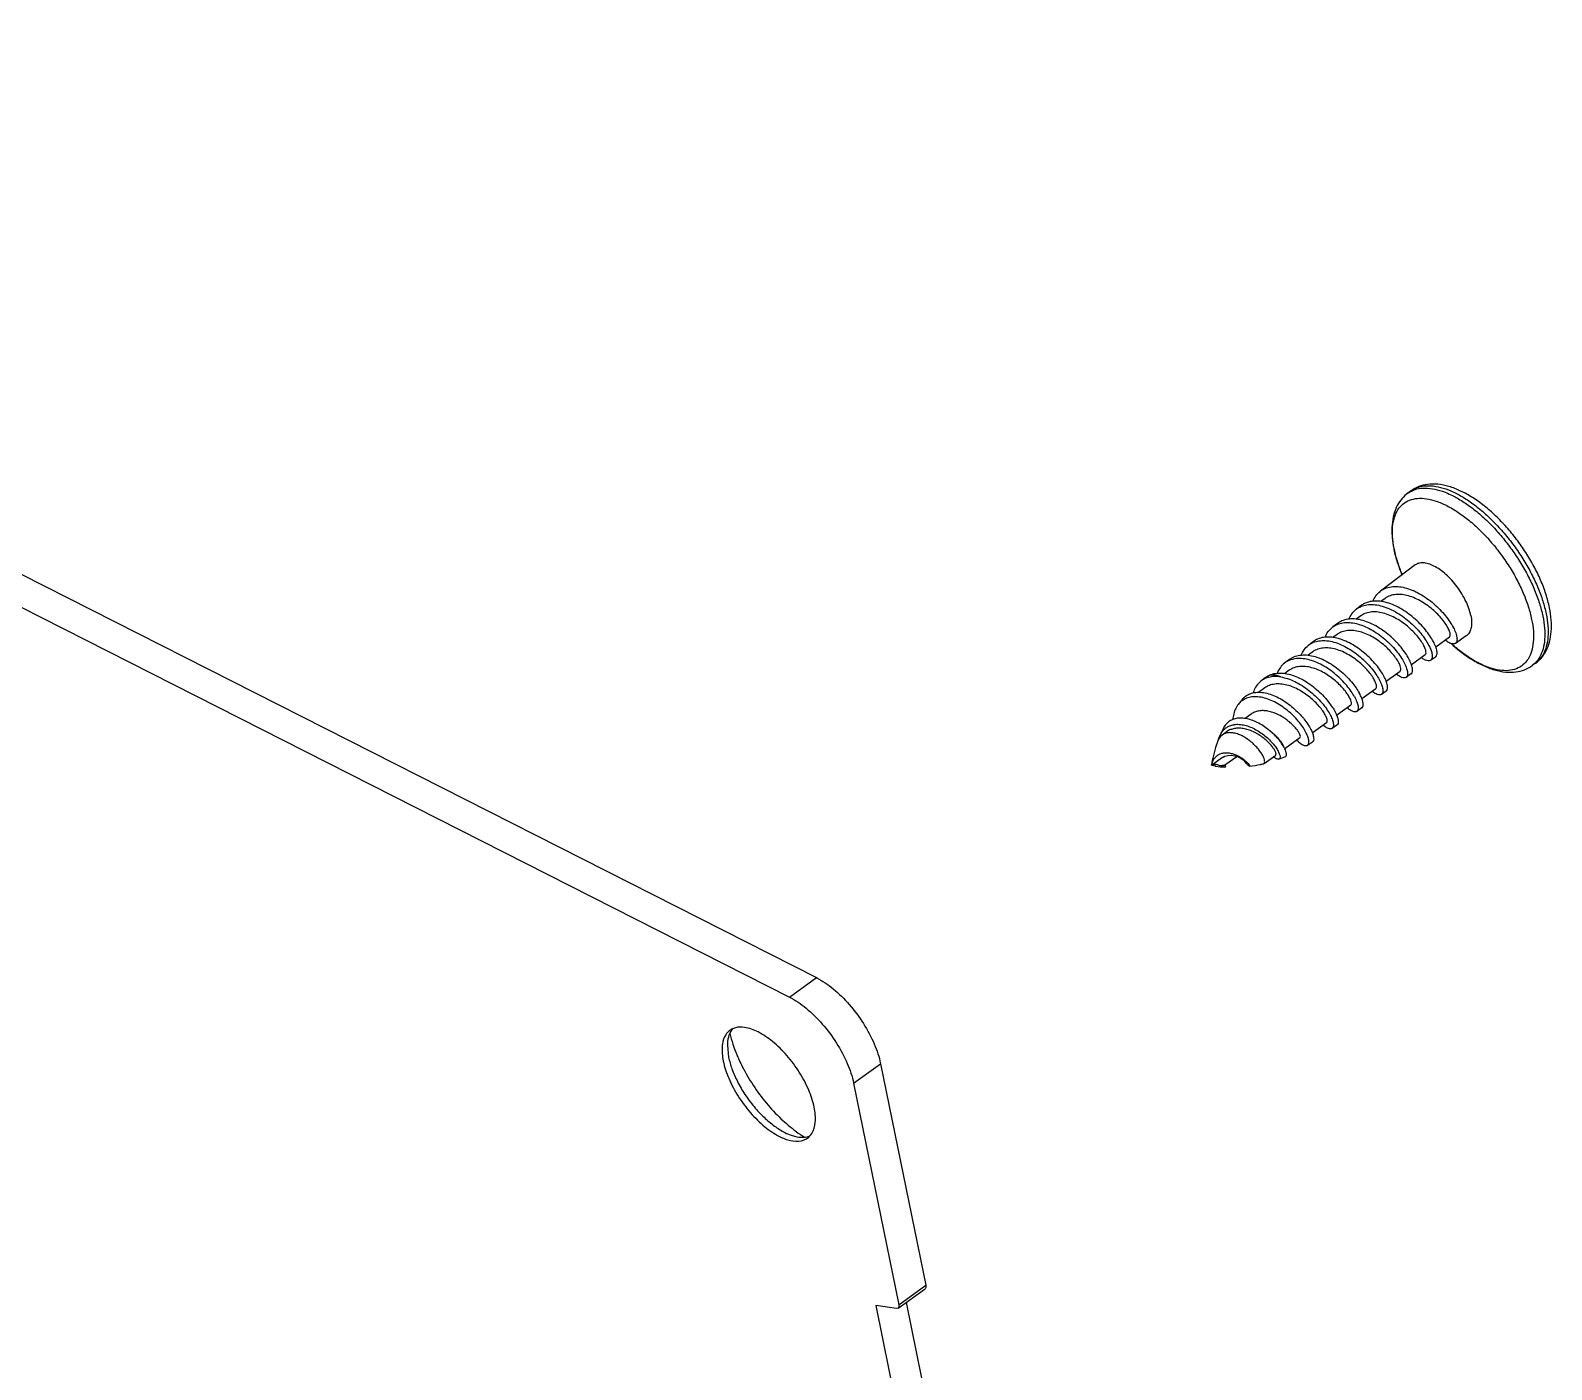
# Model space of a CAD drawing. Header units: millimetres. Extents: x 1367 to 2763, y -1119 to 322.
# Drawn here: x 1807.94 to 1848, y 99.81 to 135.09 of the extents above; entities that cross this region are included whole.
import ezdxf

# ---------------------------------------------------------------- set-up
doc = ezdxf.new("R2010")
doc.units = ezdxf.units.MM
doc.layers.add('02___PRT_ALL_AXES', color=7, linetype='Continuous')

msp = doc.modelspace()

# ---------------------------------------------------------------- linework, layer by layer
at = {"color": 7, "linetype": 'Continuous'}
for p, q in [((1779.48, 135.086), (1828.638, 110.133)), ((1778.769, 134.574), (1827.927, 109.621)), ((1844.217, 122.898), (1844.307, 122.952)), ((1843.848, 121.434), (1843.853, 121.409)), ((1843.856, 121.41), (1843.851, 121.435)), ((1844.066, 120.746), (1844.031, 120.832)), ((1842.981, 119.91), (1842.992, 119.915)), ((1843.615, 120.123), (1843.502, 120.042)), ((1842.352, 119.437), (1842.367, 119.444)), ((1842.975, 119.662), (1842.853, 119.575)), ((1842.353, 119.176), (1842.238, 119.093)), ((1844.949, 118.846), (1845.312, 119.107)), ((1841.714, 118.715), (1841.588, 118.625)), ((1841.719, 118.963), (1841.731, 118.968)), ((1844.307, 118.383), (1844.672, 118.646)), ((1841.092, 118.229), (1840.979, 118.147)), ((1841.106, 118.496), (1841.092, 118.491)), ((1843.645, 117.946), (1844.014, 118.211)), ((1847.564, 118.416), (1847.489, 118.353)), ((1840.463, 118.039), (1840.506, 118.068)), ((1840.519, 118.036), (1840.472, 118.019)), ((1840.452, 117.768), (1840.286, 117.649)), ((1842.11, 117.42), (1842.226, 117.262)), ((1843.003, 117.484), (1843.374, 117.751)), ((1840.088, 117.074), (1839.928, 116.959)), ((1842.339, 117.045), (1842.715, 117.316)), ((1839.448, 116.613), (1839.326, 116.525)), ((1840.708, 116.521), (1840.581, 116.637)), ((1841.472, 116.955), (1841.579, 116.81)), ((1841.579, 116.81), (1841.585, 116.801)), ((1841.698, 116.583), (1842.075, 116.855)), ((1839.232, 116.418), (1839.21, 116.368)), ((1839.232, 116.417), (1839.258, 116.49)), ((1839.273, 116.477), (1839.232, 116.418)), ((1839.326, 116.525), (1839.273, 116.477)), ((1840.712, 116.525), (1840.682, 116.552)), ((1840.955, 116.202), (1840.891, 116.305)), ((1840.956, 116.202), (1840.946, 116.225)), ((1840.975, 116.163), (1840.958, 116.196)), ((1840.971, 116.167), (1841.374, 116.458)), ((1841.283, 116.389), (1841.282, 116.391)), ((1841.335, 116.343), (1841.283, 116.389)), ((1839.331, 115.93), (1839.049, 115.727)), ((1839.331, 115.93), (1839.32, 115.922)), ((1839.35, 115.943), (1839.331, 115.93)), ((1839.399, 115.738), (1839.707, 115.96)), ((1839.965, 115.775), (1839.907, 115.852)), ((1840.427, 115.776), (1840.735, 115.997)), ((1839.043, 115.722), (1839.049, 115.727)), ((1839.139, 115.707), (1839.048, 115.722)), ((1839.161, 115.705), (1839.139, 115.707)), ((1839.396, 115.679), (1839.272, 115.717)), ((1840.414, 115.769), (1840.426, 115.776)), ((1827.927, 109.621), (1828.638, 110.133)), ((1826.295, 108.344), (1826.327, 108.038)), ((1826.439, 108.384), (1826.476, 108.277)), ((1826.476, 108.277), (1826.533, 108.127)), ((1829.617, 107.355), (1830.328, 107.867)), ((1830.328, 107.867), (1831.52, 102.03)), ((1829.617, 107.355), (1830.809, 101.518)), ((1827.959, 105.842), (1828.02, 105.832)), ((1830.789, 101.425), (1831.5, 101.937)), ((1830.809, 101.518), (1831.52, 102.03)), ((1830.745, 101.416), (1830.2, 101.496)), ((1830.2, 101.496), (1836.2, 72.115)), ((1830.789, 101.425), (1830.745, 101.416)), ((1830.999, 101.576), (1836.911, 72.627))]:
    msp.add_line(p, q, dxfattribs=at)
for points in [[(1839.35, 115.943), (1839.394, 115.966), (1839.475, 115.989), (1839.564, 115.992), (1839.656, 115.977)], [(1839.656, 115.977), (1839.745, 115.947), (1839.825, 115.907)], [(1839.825, 115.907), (1839.893, 115.864), (1839.943, 115.825), (1839.974, 115.797), (1839.982, 115.788)], [(1839.413, 115.692), (1839.415, 115.709), (1839.422, 115.755)]]:
    msp.add_lwpolyline(points, dxfattribs=at)
for points, start_tangent, end_tangent in [([(1847.946, 119.879), (1847.85, 120.24), (1847.711, 120.608), (1847.533, 120.975), (1847.32, 121.334), (1847.079, 121.679), (1846.813, 122.003), (1846.527, 122.299), (1846.228, 122.56), (1845.919, 122.78), (1845.606, 122.953), (1845.297, 123.072), (1845.002, 123.13), (1844.736, 123.127), (1844.503, 123.068), (1844.304, 122.96)], (-0.20008, 0.97978), (-0.811533, -0.584306)), ([(1844.304, 122.96), (1844.394, 123.015), (1844.418, 123.026)], (0.811592, 0.584225), (0.91172, 0.410813)), ([(1844.307, 122.952), (1844.506, 123.017), (1844.735, 123.029), (1844.989, 122.987), (1845.262, 122.892), (1845.429, 122.813)], (0.893834, 0.448397), (0.886951, -0.461864)), ([(1844.418, 123.026), (1844.592, 123.08), (1844.821, 123.091), (1845.075, 123.049), (1845.349, 122.954), (1845.635, 122.809), (1845.929, 122.616), (1846.222, 122.38), (1846.509, 122.106), (1846.784, 121.801), (1847.04, 121.471), (1847.271, 121.123), (1847.472, 120.766), (1847.639, 120.407), (1847.769, 120.054), (1847.857, 119.715)], (0.91172, 0.410813), (0.20008, -0.97978)), ([(1844.217, 122.898), (1844.062, 122.755), (1843.937, 122.57), (1843.848, 122.339), (1843.801, 122.065), (1843.801, 121.76), (1843.848, 121.434)], (-0.811533, -0.584306), (0.20008, -0.97978)), ([(1843.851, 121.435), (1843.812, 121.723), (1843.814, 122.006), (1843.861, 122.252), (1843.952, 122.455), (1844.086, 122.609), (1844.259, 122.711), (1844.466, 122.758), (1844.703, 122.75), (1844.964, 122.686), (1845.242, 122.568), (1845.53, 122.398), (1845.822, 122.182), (1846.11, 121.924), (1846.387, 121.631), (1846.646, 121.31), (1846.881, 120.968), (1847.086, 120.615), (1847.256, 120.259), (1847.387, 119.908), (1847.476, 119.572)], (-0.191134, 0.981564), (0.20008, -0.97978)), ([(1845.429, 122.813), (1845.549, 122.746), (1845.842, 122.554), (1846.136, 122.318), (1846.423, 122.044), (1846.697, 121.739), (1846.953, 121.408), (1847.184, 121.061), (1847.386, 120.703), (1847.553, 120.344), (1847.682, 119.991), (1847.77, 119.653)], (0.886951, -0.461864), (0.20008, -0.97978)), ([(1843.853, 121.409), (1843.943, 121.074), (1844.066, 120.745)], (0.208553, -0.978011), (0.388024, -0.921649)), ([(1844.031, 120.832), (1843.945, 121.073), (1843.856, 121.41)], (-0.366558, 0.930395), (-0.20008, 0.97978)), ([(1843.295, 120.047), (1843.374, 120.192), (1843.482, 120.306), (1843.497, 120.318)], (0.377043, 0.926196), (0.799932, 0.600091)), ([(1843.497, 120.318), (1843.614, 120.386), (1843.772, 120.43), (1843.948, 120.436), (1844.134, 120.406), (1844.327, 120.342), (1844.524, 120.246), (1844.717, 120.124), (1844.896, 119.984), (1845.059, 119.83), (1845.204, 119.667), (1845.324, 119.504), (1845.414, 119.352)], (0.799932, 0.600091), (0.461336, -0.887225)), ([(1845.311, 119.108), (1845.324, 119.12), (1845.333, 119.173), (1845.315, 119.253), (1845.268, 119.356), (1845.195, 119.475), (1845.094, 119.605), (1844.97, 119.737), (1844.826, 119.866), (1844.666, 119.984), (1844.496, 120.084), (1844.32, 120.161), (1844.146, 120.211), (1843.978, 120.229), (1843.822, 120.214), (1843.683, 120.165), (1843.615, 120.123)], (0.822721, 0.568446), (-0.811653, -0.58414)), ([(1842.665, 119.577), (1842.743, 119.718), (1842.849, 119.83), (1842.865, 119.843)], (0.380533, 0.924768), (0.79986, 0.600187)), ([(1842.865, 119.843), (1842.981, 119.91)], (0.79986, 0.600187), (0.918394, 0.395667)), ([(1844.888, 118.984), (1844.798, 119.134), (1844.679, 119.295), (1844.535, 119.456), (1844.374, 119.607), (1844.196, 119.745), (1844.005, 119.866), (1843.81, 119.961), (1843.619, 120.023), (1843.434, 120.053), (1843.26, 120.046), (1843.103, 120.002), (1842.987, 119.935)], (-0.464338, 0.885658), (-0.799927, -0.600097)), ([(1842.992, 119.915), (1843.137, 119.954), (1843.31, 119.961), (1843.493, 119.932), (1843.685, 119.87), (1843.88, 119.775), (1844.07, 119.656), (1844.247, 119.518), (1844.409, 119.366), (1844.553, 119.205), (1844.672, 119.045), (1844.762, 118.896)], (0.926622, 0.375994), (0.465066, -0.885276)), ([(1847.576, 118.416), (1847.731, 118.558), (1847.856, 118.744), (1847.946, 118.975), (1847.992, 119.248), (1847.992, 119.554), (1847.946, 119.879)], (0.811533, 0.584306), (-0.20008, 0.97978)), ([(1842.236, 119.371), (1842.352, 119.437)], (0.799911, 0.600119), (0.918504, 0.395413)), ([(1844.242, 118.532), (1844.153, 118.68), (1844.035, 118.838), (1843.893, 118.996), (1843.733, 119.145), (1843.557, 119.281), (1843.368, 119.4), (1843.175, 119.492), (1842.986, 119.554), (1842.804, 119.582), (1842.631, 119.575), (1842.476, 119.531), (1842.361, 119.465)], (-0.468111, 0.88367), (-0.799922, -0.600104)), ([(1842.367, 119.444), (1842.506, 119.481), (1842.679, 119.488), (1842.86, 119.459), (1843.049, 119.398), (1843.242, 119.306), (1843.43, 119.187), (1843.605, 119.052), (1843.765, 118.904), (1843.906, 118.746), (1844.024, 118.589), (1844.113, 118.442)], (0.929464, 0.368912), (0.468879, -0.883263)), ([(1844.671, 118.647), (1844.685, 118.661), (1844.693, 118.716), (1844.672, 118.799), (1844.624, 118.904), (1844.547, 119.026), (1844.443, 119.157), (1844.315, 119.291), (1844.167, 119.421), (1844.004, 119.538), (1843.83, 119.636), (1843.653, 119.71), (1843.477, 119.755), (1843.309, 119.768), (1843.154, 119.746), (1843.018, 119.69), (1842.975, 119.662)], (0.815323, 0.579007), (-0.811251, -0.584698)), ([(1847.476, 119.572), (1847.52, 119.258), (1847.518, 118.975), (1847.471, 118.729), (1847.38, 118.527), (1847.246, 118.373), (1847.073, 118.271), (1846.866, 118.223), (1846.629, 118.232), (1846.368, 118.296), (1846.092, 118.413)], (0.20008, -0.97978), (-0.892133, 0.451773)), ([(1847.77, 119.653), (1847.816, 119.336), (1847.818, 119.047), (1847.775, 118.795), (1847.69, 118.583), (1847.569, 118.421)], (0.20008, -0.97978), (-0.708864, -0.705345)), ([(1847.857, 119.715), (1847.903, 119.398), (1847.904, 119.11), (1847.862, 118.857), (1847.777, 118.645), (1847.651, 118.479), (1847.576, 118.416)], (0.20008, -0.97978), (-0.811592, -0.584225)), ([(1843.586, 118.074), (1843.498, 118.218), (1843.381, 118.373), (1843.241, 118.529), (1843.083, 118.675), (1842.91, 118.809), (1842.723, 118.925), (1842.532, 119.016), (1842.345, 119.077), (1842.165, 119.104), (1841.994, 119.097), (1841.84, 119.054), (1841.726, 118.988)], (-0.472048, 0.881573), (-0.799907, -0.600125)), ([(1841.731, 118.968), (1841.871, 119.005), (1842.04, 119.013), (1842.221, 118.985), (1842.409, 118.924), (1842.598, 118.834), (1842.783, 118.72), (1842.957, 118.585), (1843.116, 118.438), (1843.256, 118.284), (1843.371, 118.131), (1843.46, 117.986)], (0.92758, 0.373624), (0.472818, -0.88116)), ([(1842.035, 119.099), (1842.037, 119.104), (1842.116, 119.248), (1842.221, 119.359), (1842.236, 119.371)], (0.372039, 0.928217), (0.799911, 0.600119)), ([(1844.013, 118.212), (1844.024, 118.224), (1844.032, 118.273), (1844.013, 118.349), (1843.967, 118.447), (1843.894, 118.562), (1843.796, 118.685), (1843.675, 118.812), (1843.534, 118.936), (1843.378, 119.048), (1843.212, 119.144), (1843.042, 119.217), (1842.872, 119.264), (1842.708, 119.281), (1842.556, 119.265), (1842.421, 119.217), (1842.353, 119.176)], (0.824751, 0.565497), (-0.811652, -0.584141)), ([(1844.942, 118.577), (1844.952, 118.585), (1844.98, 118.642), (1844.98, 118.732), (1844.948, 118.849), (1844.888, 118.984)], (0.836684, 0.547686), (-0.464338, 0.885658)), ([(1845.467, 118.939), (1845.423, 118.924), (1845.344, 118.938), (1845.247, 118.99), (1845.199, 119.025)], (-0.836275, -0.54831), (-0.782468, 0.622691)), ([(1845.414, 119.352), (1845.475, 119.215), (1845.506, 119.096), (1845.506, 119.006), (1845.477, 118.948), (1845.467, 118.939)], (0.461336, -0.887225), (-0.836275, -0.54831)), ([(1841.1, 118.518), (1841.18, 118.568), (1841.329, 118.62), (1841.497, 118.635), (1841.678, 118.615), (1841.868, 118.559), (1842.06, 118.473), (1842.248, 118.36), (1842.426, 118.226), (1842.589, 118.079), (1842.732, 117.924), (1842.85, 117.769), (1842.94, 117.622)], (0.799838, 0.600216), (0.476035, -0.879426)), ([(1841.404, 118.627), (1841.406, 118.631), (1841.484, 118.773), (1841.589, 118.885), (1841.604, 118.896)], (0.373604, 0.927588), (0.79995, 0.600067)), ([(1841.604, 118.896), (1841.719, 118.963)], (0.79995, 0.600067), (0.91894, 0.394398)), ([(1843.373, 117.751), (1843.39, 117.778), (1843.387, 117.84), (1843.357, 117.926), (1843.3, 118.033), (1843.215, 118.153), (1843.105, 118.28), (1842.974, 118.408), (1842.824, 118.528), (1842.661, 118.635), (1842.49, 118.722), (1842.317, 118.783), (1842.148, 118.816), (1841.988, 118.816), (1841.843, 118.783), (1841.716, 118.717), (1841.714, 118.715)], (0.768711, 0.639596), (-0.811456, -0.584413)), ([(1844.762, 118.896), (1844.817, 118.775), (1844.849, 118.669), (1844.857, 118.582), (1844.842, 118.52), (1844.816, 118.49)], (0.465066, -0.885276), (-0.812502, -0.582958)), ([(1845.355, 118.933), (1845.566, 118.754), (1845.874, 118.534), (1846.187, 118.361), (1846.496, 118.242), (1846.791, 118.184), (1847.057, 118.187), (1847.29, 118.246), (1847.489, 118.353)], (0.741975, -0.670428), (0.811533, 0.584306)), ([(1846.092, 118.413), (1845.802, 118.583), (1845.51, 118.8), (1845.356, 118.932)], (-0.892133, 0.451773), (-0.742862, 0.669444)), ([(1840.975, 118.423), (1840.963, 118.414), (1840.858, 118.305), (1840.78, 118.166), (1840.775, 118.152)], (-0.799902, -0.60013), (-0.368397, -0.929669)), ([(1841.092, 118.491), (1840.975, 118.423)], (-0.920304, -0.391205), (-0.799902, -0.60013)), ([(1842.715, 117.317), (1842.725, 117.327), (1842.73, 117.374), (1842.711, 117.446), (1842.665, 117.539), (1842.593, 117.648), (1842.497, 117.766), (1842.379, 117.888), (1842.242, 118.005), (1842.09, 118.113), (1841.929, 118.204), (1841.763, 118.274), (1841.598, 118.318), (1841.438, 118.333), (1841.291, 118.317), (1841.158, 118.269), (1841.092, 118.229)], (0.827238, 0.561852), (-0.811651, -0.584142)), ([(1842.811, 117.532), (1842.723, 117.674), (1842.609, 117.825), (1842.471, 117.976), (1842.314, 118.12), (1842.142, 118.252), (1841.96, 118.365), (1841.773, 118.453), (1841.588, 118.512), (1841.409, 118.54), (1841.242, 118.533), (1841.106, 118.496)], (-0.476847, 0.878987), (-0.930391, -0.366568)), ([(1844.113, 118.442), (1844.173, 118.309), (1844.204, 118.195), (1844.205, 118.107), (1844.178, 118.052), (1844.169, 118.044)], (0.468879, -0.883263), (-0.837342, -0.546679)), ([(1844.298, 118.133), (1844.308, 118.141), (1844.335, 118.197), (1844.334, 118.285), (1844.302, 118.4), (1844.242, 118.532)], (0.837333, 0.546693), (-0.468111, 0.88367)), ([(1844.816, 118.49), (1844.806, 118.484), (1844.75, 118.476), (1844.677, 118.498), (1844.59, 118.549), (1844.564, 118.568)], (-0.812503, -0.582958), (-0.789164, 0.614183)), ([(1840.331, 117.934), (1840.297, 117.903), (1840.206, 117.788), (1840.141, 117.647), (1840.136, 117.633)], (-0.769953, -0.638101), (-0.304121, -0.952633)), ([(1840.472, 118.019), (1840.411, 117.989), (1840.331, 117.934)], (-0.924821, -0.380403), (-0.769953, -0.6381)), ([(1842.075, 116.855), (1842.079, 116.858), (1842.092, 116.897), (1842.079, 116.963), (1842.039, 117.053), (1841.974, 117.159), (1841.882, 117.277), (1841.767, 117.4), (1841.633, 117.52), (1841.482, 117.631), (1841.32, 117.727), (1841.153, 117.802), (1840.985, 117.851), (1840.823, 117.871), (1840.671, 117.86), (1840.535, 117.817), (1840.452, 117.768)], (0.850737, 0.525592), (-0.811844, -0.583875)), ([(1840.506, 118.068), (1840.647, 118.131), (1840.808, 118.157), (1840.984, 118.147), (1841.17, 118.102), (1841.359, 118.026), (1841.547, 117.922), (1841.726, 117.796), (1841.892, 117.655), (1842.039, 117.504), (1842.11, 117.42)], (0.850711, 0.525634), (0.627741, -0.778422)), ([(1840.866, 118.054), (1840.762, 118.089), (1840.666, 118.103), (1840.58, 118.096), (1840.506, 118.068)], (-0.923057, 0.384662), (-0.873334, -0.487121)), ([(1840.866, 118.054), (1840.7, 118.065), (1840.547, 118.044), (1840.519, 118.036)], (-0.987925, 0.15493), (-0.953988, -0.299844)), ([(1840.866, 118.054), (1841.049, 118.01), (1841.238, 117.933), (1841.428, 117.828), (1841.609, 117.7), (1841.773, 117.559), (1841.918, 117.409), (1842.043, 117.256), (1842.14, 117.108), (1842.207, 116.976), (1842.246, 116.862), (1842.254, 116.772), (1842.234, 116.713), (1842.219, 116.7)], (0.987925, -0.15493), (-0.834485, -0.551031)), ([(1843.46, 117.986), (1843.521, 117.854), (1843.552, 117.742), (1843.553, 117.657), (1843.527, 117.602), (1843.518, 117.595)], (0.472818, -0.88116), (-0.838325, -0.545171)), ([(1843.644, 117.682), (1843.653, 117.689), (1843.679, 117.744), (1843.678, 117.83), (1843.646, 117.943), (1843.586, 118.074)], (0.837816, 0.545953), (-0.472048, 0.881573)), ([(1844.169, 118.044), (1844.126, 118.03), (1844.051, 118.044), (1843.957, 118.096), (1843.907, 118.134)], (-0.837342, -0.546679), (-0.771641, 0.636058)), ([(1839.874, 117.447), (1839.812, 117.4), (1839.744, 117.327)], (-0.841303, -0.540563), (-0.611221, -0.79146)), ([(1839.86, 117.469), (1839.913, 117.524), (1840.031, 117.599), (1840.17, 117.642), (1840.327, 117.651), (1840.497, 117.626), (1840.674, 117.568), (1840.853, 117.483), (1841.028, 117.372), (1841.193, 117.244), (1841.342, 117.102), (1841.47, 116.959)], (0.648445, 0.761262), (0.629681, -0.776853)), ([(1841.572, 116.257), (1841.601, 116.292), (1841.609, 116.362), (1841.589, 116.459), (1841.54, 116.578), (1841.463, 116.712), (1841.359, 116.855), (1841.231, 117), (1841.083, 117.139), (1840.92, 117.265), (1840.747, 117.373), (1840.569, 117.456), (1840.393, 117.511), (1840.225, 117.534), (1840.068, 117.523), (1839.93, 117.478), (1839.874, 117.447)], (0.827014, 0.562181), (-0.841303, -0.540563)), ([(1842.811, 117.532), (1842.871, 117.403), (1842.903, 117.293), (1842.905, 117.208), (1842.88, 117.155), (1842.87, 117.148)], (0.476847, -0.878987), (-0.838559, -0.544811)), ([(1842.999, 117.237), (1843.009, 117.245), (1843.034, 117.298), (1843.032, 117.383), (1843, 117.494), (1842.94, 117.622)], (0.838547, 0.544828), (-0.476035, 0.879426)), ([(1843.518, 117.595), (1843.476, 117.581), (1843.403, 117.596), (1843.312, 117.646), (1843.272, 117.676)], (-0.838325, -0.545171), (-0.778357, 0.627822)), ([(1839.744, 117.327), (1839.719, 117.292), (1839.653, 117.158), (1839.613, 117.004), (1839.603, 116.93)], (-0.611221, -0.79146), (-0.090096, -0.995933)), ([(1841.374, 116.458), (1841.384, 116.485), (1841.371, 116.537), (1841.334, 116.607), (1841.274, 116.69), (1841.193, 116.78), (1841.094, 116.871), (1840.98, 116.958), (1840.856, 117.035), (1840.726, 117.096), (1840.594, 117.14), (1840.465, 117.163), (1840.342, 117.165), (1840.23, 117.144), (1840.131, 117.102), (1840.088, 117.074)], (0.780763, 0.624827), (-0.811513, -0.584334)), ([(1842.226, 117.262), (1842.262, 117.204), (1842.331, 117.069), (1842.371, 116.954), (1842.381, 116.863), (1842.362, 116.802), (1842.345, 116.786)], (0.545255, -0.83827), (-0.830115, -0.557592)), ([(1842.87, 117.148), (1842.83, 117.135), (1842.757, 117.15), (1842.668, 117.201), (1842.615, 117.243)], (-0.838559, -0.544811), (-0.76001, 0.649911)), ([(1839.258, 116.49), (1839.287, 116.552), (1839.355, 116.647), (1839.372, 116.665)], (0.382043, 0.924145), (0.704074, 0.710126)), ([(1840.336, 116.074), (1840.259, 116.175), (1840.163, 116.276), (1840.056, 116.369), (1839.94, 116.45), (1839.817, 116.517), (1839.694, 116.563), (1839.577, 116.585), (1839.472, 116.583), (1839.379, 116.556), (1839.326, 116.525)], (-0.569986, 0.821654), (-0.811976, -0.58369)), ([(1840.581, 116.637), (1840.548, 116.664), (1840.404, 116.767), (1840.251, 116.854), (1840.094, 116.919), (1839.943, 116.958), (1839.798, 116.97), (1839.664, 116.952), (1839.546, 116.905), (1839.448, 116.832), (1839.373, 116.736), (1839.349, 116.692)], (-0.768608, 0.63972), (-0.438966, -0.898503)), ([(1839.372, 116.665), (1839.444, 116.725), (1839.552, 116.778), (1839.654, 116.801)], (0.704074, 0.710126), (0.9914, 0.130865)), ([(1840.734, 115.997), (1840.744, 116.02), (1840.735, 116.066), (1840.703, 116.131), (1840.649, 116.21), (1840.576, 116.296), (1840.484, 116.385), (1840.378, 116.471), (1840.26, 116.549), (1840.136, 116.614), (1840.008, 116.664), (1839.881, 116.695), (1839.759, 116.706), (1839.646, 116.696), (1839.543, 116.666), (1839.452, 116.617), (1839.448, 116.613)], (0.740574, 0.671975), (-0.811468, -0.584396)), ([(1839.654, 116.801), (1839.674, 116.804), (1839.81, 116.802), (1839.956, 116.774), (1840.105, 116.72), (1840.25, 116.645), (1840.388, 116.553), (1840.515, 116.448), (1840.627, 116.337), (1840.717, 116.227)], (0.9914, 0.130865), (0.595192, -0.803583)), ([(1841.585, 116.801), (1841.659, 116.673), (1841.711, 116.552), (1841.734, 116.453), (1841.728, 116.38), (1841.701, 116.341)], (0.544436, -0.838802), (-0.816045, -0.577989)), ([(1842.219, 116.7), (1842.189, 116.687), (1842.121, 116.697), (1842.034, 116.743), (1841.98, 116.785)], (-0.834485, -0.551031), (-0.766206, 0.642595)), ([(1840.891, 116.305), (1840.798, 116.424), (1840.708, 116.521)], (-0.572767, 0.819718), (-0.70659, 0.707623)), ([(1840.946, 116.225), (1840.912, 116.292), (1840.855, 116.373), (1840.777, 116.462), (1840.712, 116.525)], (-0.402752, 0.915309), (-0.739865, 0.672755)), ([(1840.717, 116.227), (1840.785, 116.124), (1840.829, 116.033), (1840.848, 115.96), (1840.842, 115.911), (1840.819, 115.89)], (0.595192, -0.803583), (-0.91293, -0.408115)), ([(1841.335, 116.343), (1841.428, 116.277), (1841.507, 116.247), (1841.565, 116.253), (1841.572, 116.257)], (0.768801, -0.639488), (0.827014, 0.562181)), ([(1839.045, 115.728), (1839.063, 115.794), (1839.096, 115.868), (1839.143, 115.934), (1839.202, 115.989), (1839.276, 116.029), (1839.363, 116.052), (1839.459, 116.057), (1839.559, 116.042), (1839.661, 116.011), (1839.76, 115.966), (1839.848, 115.913)], (0.217387, 0.976085), (0.827571, -0.561361)), ([(1839.848, 115.913), (1839.926, 115.854), (1839.988, 115.796)], (0.827571, -0.561361), (0.667034, -0.745027)), ([(1839.989, 115.795), (1840.029, 115.748), (1840.048, 115.716), (1840.046, 115.703)], (0.661991, -0.749512), (-0.671446, -0.741053)), ([(1840.426, 115.776), (1840.441, 115.795), (1840.444, 115.84), (1840.428, 115.905), (1840.392, 115.985), (1840.336, 116.074)], (0.784473, 0.620163), (-0.569986, 0.821654)), ([(1840.819, 115.89), (1840.813, 115.888), (1840.763, 115.894), (1840.696, 115.932), (1840.671, 115.951)], (-0.91293, -0.408115), (-0.780175, 0.625562)), ([(1840.988, 115.955), (1841.01, 115.974), (1841.018, 116.024), (1841.001, 116.1), (1840.975, 116.163)], (0.901084, 0.433645), (-0.433889, 0.900966)), ([(1839.049, 115.727), (1839.076, 115.742), (1839.114, 115.752), (1839.155, 115.753), (1839.197, 115.746), (1839.237, 115.733), (1839.272, 115.717)], (0.81205, 0.583588), (0.886671, -0.462401)), ([(1839.399, 115.738), (1839.389, 115.732), (1839.358, 115.722), (1839.319, 115.718), (1839.272, 115.717)], (-0.809864, -0.586618), (-0.999841, -0.017828)), ([(1839.413, 115.692), (1839.402, 115.681), (1839.396, 115.679)], (-0.364603, -0.931163), (-0.998272, -0.058755)), ([(1840.046, 115.703), (1840.023, 115.714), (1839.984, 115.752), (1839.965, 115.775)], (-0.671446, -0.741053), (-0.63576, 0.771886)), ([(1828.638, 110.133), (1829.077, 109.841), (1829.504, 109.424), (1829.878, 108.923), (1830.162, 108.386), (1830.328, 107.867)], (0.891694, -0.452638), (0.20008, -0.97978)), ([(1827.927, 109.621), (1828.366, 109.329), (1828.793, 108.912), (1829.167, 108.411), (1829.451, 107.874), (1829.617, 107.355)], (0.891694, -0.452638), (0.20008, -0.97978)), ([(1826.362, 108.746), (1826.249, 108.627), (1826.163, 108.383)], (-0.806641, -0.591042), (-0.143839, -0.989601)), ([(1826.444, 108.797), (1826.409, 108.757), (1826.321, 108.563)], (-0.689071, -0.724694), (-0.249383, -0.968405)), ([(1826.504, 108.814), (1826.452, 108.797), (1826.362, 108.746)], (-0.967011, -0.254736), (-0.806641, -0.591042)), ([(1826.362, 108.661), (1826.439, 108.384)], (0.222486, -0.974936), (0.309201, -0.950997)), ([(1828.581, 106.719), (1828.436, 107.173), (1828.187, 107.643), (1827.86, 108.082), (1827.486, 108.447), (1827.102, 108.702), (1826.746, 108.822), (1826.504, 108.814)], (-0.20008, 0.97978), (-0.967011, -0.254736)), ([(1826.163, 108.383), (1826.157, 108.33), (1826.185, 107.935)], (-0.143839, -0.989601), (0.20008, -0.97978)), ([(1826.321, 108.563), (1826.295, 108.344)], (-0.249383, -0.968405), (-0.006257, -0.99998)), ([(1826.185, 107.935), (1826.33, 107.481), (1826.579, 107.011), (1826.906, 106.572), (1827.28, 106.207), (1827.664, 105.952), (1827.959, 105.842)], (0.20008, -0.97978), (0.977636, -0.210303)), ([(1826.327, 108.038), (1826.415, 107.729), (1826.559, 107.397), (1826.757, 107.057), (1826.996, 106.736), (1827.259, 106.454), (1827.533, 106.224), (1827.806, 106.055), (1828.002, 105.972)], (0.20008, -0.97978), (0.950884, -0.309547)), ([(1826.533, 108.127), (1826.686, 107.793), (1826.974, 107.298), (1827.321, 106.83), (1827.706, 106.418), (1828.099, 106.087)], (0.376965, -0.926227), (0.806293, -0.591517)), ([(1828.517, 106.027), (1828.609, 106.324), (1828.581, 106.719)], (0.548845, 0.835924), (-0.20008, 0.97978)), ([(1828.002, 105.972), (1828.064, 105.954), (1828.297, 105.927)], (0.950884, -0.309547), (0.998649, 0.05196)), ([(1828.02, 105.832), (1828.314, 105.857), (1828.404, 105.908)], (0.989797, -0.142481), (0.806641, 0.591042)), ([(1828.099, 106.087), (1828.105, 106.082), (1828.334, 105.929)], (0.806293, -0.591517), (0.856006, -0.516966)), ([(1828.297, 105.927), (1828.465, 105.963)], (0.998649, 0.05196), (0.923073, 0.384625)), ([(1828.404, 105.908), (1828.517, 106.027)], (0.806641, 0.591042), (0.548845, 0.835924)), ([(1831.52, 102.03), (1831.521, 101.972), (1831.5, 101.937)], (0.20008, -0.97978), (-0.807043, -0.590493)), ([(1830.809, 101.518), (1830.81, 101.46), (1830.789, 101.425)], (0.20008, -0.97978), (-0.807043, -0.590493))]:
    msp.add_spline(points, degree=3, dxfattribs=dict(at, start_tangent=start_tangent, end_tangent=end_tangent))
at = {"layer": '02___PRT_ALL_AXES', "color": 7, "linetype": 'Continuous'}
for p, q in [((1844.304, 122.96), (1844.217, 122.898)), ((1844.41, 121.004), (1843.497, 120.318)), ((1842.987, 119.935), (1842.865, 119.843)), ((1842.361, 119.465), (1842.236, 119.371)), ((1841.726, 118.988), (1841.604, 118.896)), ((1845.754, 119.137), (1845.467, 118.939)), ((1841.1, 118.518), (1840.975, 118.423)), ((1844.942, 118.577), (1844.816, 118.49)), ((1847.576, 118.416), (1847.489, 118.353)), ((1840.463, 118.039), (1840.331, 117.934)), ((1844.298, 118.133), (1844.169, 118.044)), ((1839.86, 117.469), (1839.744, 117.327)), ((1843.644, 117.681), (1843.518, 117.595)), ((1843, 117.237), (1842.871, 117.148)), ((1839.349, 116.692), (1839.258, 116.49)), ((1842.346, 116.786), (1842.22, 116.699)), ((1841.572, 116.256), (1841.701, 116.341)), ((1840.819, 115.889), (1840.989, 115.955)), ((1839.139, 115.707), (1839.161, 115.704)), ((1839.161, 115.704), (1839.269, 115.691)), ((1839.269, 115.691), (1839.396, 115.68))]:
    msp.add_line(p, q, dxfattribs=at)
for points, start_tangent, end_tangent in [([(1845.874, 119.674), (1845.823, 119.858), (1845.744, 120.05), (1845.639, 120.243), (1845.513, 120.43), (1845.371, 120.603), (1845.218, 120.755), (1845.059, 120.882), (1844.902, 120.977), (1844.752, 121.038), (1844.615, 121.061), (1844.496, 121.047), (1844.41, 121.004)], (-0.20008, 0.97978), (-0.801088, -0.598547)), ([(1845.874, 119.674), (1845.895, 119.506), (1845.885, 119.359), (1845.844, 119.24), (1845.774, 119.152), (1845.754, 119.137)], (0.20008, -0.97978), (-0.824677, -0.565605)), ([(1839.21, 116.368), (1839.176, 116.272), (1839.093, 115.981), (1839.044, 115.728)], (-0.34691, -0.937898), (-0.146808, -0.989165)), ([(1840.046, 115.703), (1840.333, 115.752), (1840.413, 115.77)], (0.991831, 0.127561), (0.973544, 0.228499))]:
    msp.add_spline(points, degree=3, dxfattribs=dict(at, start_tangent=start_tangent, end_tangent=end_tangent))

doc.saveas('drawing.dxf')
